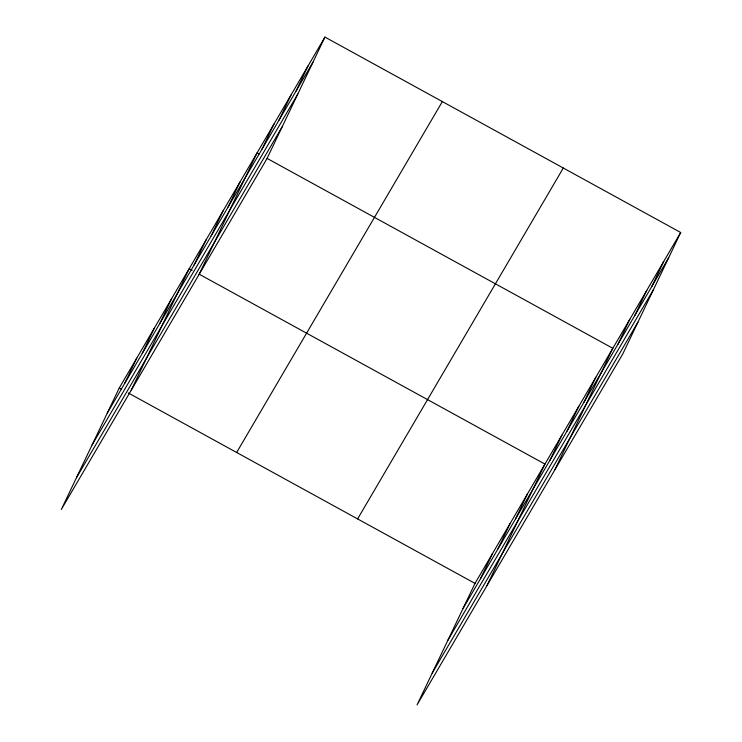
<?xml version="1.0" encoding="UTF-8"?>
<svg xmlns="http://www.w3.org/2000/svg" width="742" height="742" viewBox="0 0 742 742"><rect width="100%" height="100%" fill="white"/><g stroke="black" fill="none" stroke-linecap="round" stroke-linejoin="round"><path stroke-width="1.11" d="M324.95 37.1L119.249 388.001L61.298 509.494L266.999 158.602L324.95 37.1L680.702 232.506L622.751 353.999L417.05 704.9L475.001 583.398L680.702 232.506M124.739 383.317L136.732 358.173M142.223 353.489L154.215 328.344M159.706 323.67L171.699 298.516M131.232 390.19L189.191 268.697L192.197 270.348M194.163 264.894L206.155 239.74M211.136 235.937L223.129 210.793M228.1 206.99L240.102 181.846M199.116 274.392L257.066 152.898L259.079 154.002M262.047 149.096L274.039 123.951M279.011 120.148L291.012 94.995M295.984 91.192L307.976 66.047M480.491 578.723L492.484 553.578M497.975 548.894L509.967 523.75M515.458 519.066L527.46 493.922M486.993 585.596L544.943 464.093L199.218 274.206M549.915 460.29L561.907 435.146M566.888 431.343L578.881 406.199M583.861 402.396L595.854 377.251M554.868 469.797L612.818 348.295L267.101 158.408M617.798 344.492L629.791 319.348M634.772 315.545L646.764 290.4M651.736 286.598L663.728 261.453M107.256 413.146L312.957 62.245M92.091 444.94L297.792 94.039M76.463 477.7L282.164 126.799M236.652 452.481L442.353 101.58M357.607 518.918L563.308 168.017M463.008 608.551L668.709 257.65M447.843 640.346L653.544 289.445M432.215 673.105L637.916 322.204M119.249 388.001L121.252 389.105M128.283 392.963L475.001 583.398"/></g></svg>
